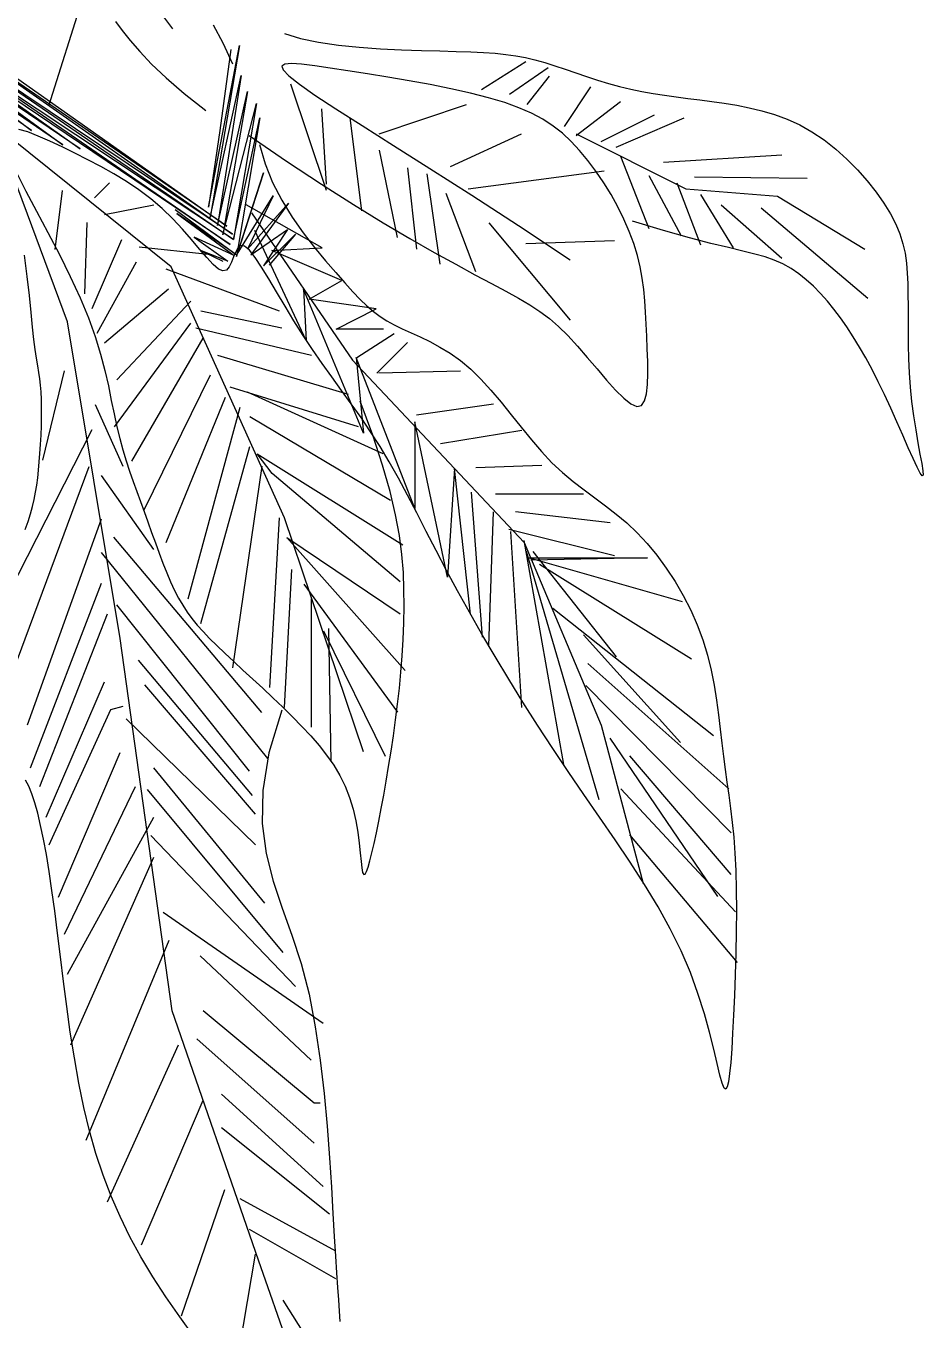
# Model space of a CAD drawing. Header units: millimetres. Extents: x 284148 to 331264, y 78716 to 101523.
# Drawn here: x 328313 to 329066, y 97485 to 98571 of the extents above; entities that cross this region are included whole.
import ezdxf

# ---------------------------------------------------------------- set-up
doc = ezdxf.new("R2010")
doc.units = ezdxf.units.MM

# ---------------------------------------------------------------- blocks, each defined once
blk = doc.blocks.new('A$C3C1D6319')
for p, q in [((1066.5, 1307.9), (1034.4, 1205.7)), ((1128.5, 1284.2), (1138.5, 1270.7)), ((1184.1, 1105), (940.5, 1272.2)), ((940.5, 1272.2), (1188.8, 1098.3)), ((1090.7, 1276.9), (1096.3, 1269.4)), ((1172.5, 1274.1), (1180.8, 1258.8)), ((1061, 1169.9), (926.5, 1260.8)), ((926.5, 1260.8), (1046.3, 1173.2)), ((1189.5, 1093.7), (937.2, 1261.5)), ((937.2, 1261.5), (1186.8, 1089.6)), ((1188.8, 1098.3), (940.5, 1264.8)), ((940.5, 1264.8), (1189.5, 1093.7)), ((952.6, 1268.1), (1184.1, 1105)), ((1096.3, 1269.4), (1102.9, 1261)), ((1102.9, 1261), (1111, 1251.5)), ((1232.5, 1266.8), (1245.8, 1262.6)), ((1245.8, 1262.6), (1261, 1259.4)), ((1186.8, 1089.6), (933.9, 1260.1)), ((933.9, 1260.1), (1061, 1169.9)), ((1111, 1251.5), (1120.9, 1241)), ((1168.7, 1121.1), (1194.8, 1256.8)), ((1194.8, 1256.8), (1170.1, 1112.4)), ((1187.5, 1253.4), (1178.1, 1185.2)), ((1180.8, 1258.8), (1188.8, 1241.2)), ((1261, 1259.4), (1277.7, 1256.9)), ((1277.7, 1256.9), (1295.2, 1255.2)), ((1295.2, 1255.2), (1313, 1253.9)), ((1313, 1253.9), (1330.6, 1253.1)), ((1330.6, 1253.1), (1347.4, 1252.5)), ((1347.4, 1252.5), (1362.8, 1252.1)), ((1362.8, 1252.1), (1376.6, 1251.7)), ((1376.6, 1251.7), (1388.7, 1251.3)), ((1388.7, 1251.3), (1399.5, 1250.7)), ((1399.5, 1250.7), (1409.2, 1250.1)), ((1409.2, 1250.1), (1418.1, 1249.2)), ((1020.2, 1185.2), (931.2, 1248.1)), ((1046.3, 1173.2), (937.2, 1248.1)), ((937.2, 1248.1), (1020.2, 1185.2)), ((1120.9, 1241), (1133.2, 1229.4)), ((1232.8, 1241.1), (1230.3, 1239.4)), ((1230.3, 1239.4), (1231.3, 1236.2)), ((1238.4, 1241.5), (1232.8, 1241.1)), ((1246.8, 1240.9), (1238.4, 1241.5)), ((1257.8, 1239.5), (1246.8, 1240.9)), ((1270.8, 1237.6), (1257.8, 1239.5)), ((1397.7, 1219.6), (1435, 1243.2)), ((1418.1, 1249.2), (1426.5, 1248)), ((1426.5, 1248), (1434.6, 1246.5)), ((1434.6, 1246.5), (1442.6, 1244.6)), ((1442.6, 1244.6), (1450.9, 1242.3)), ((1450.9, 1242.3), (1459.4, 1239.7)), ((1459.4, 1239.7), (1468.1, 1236.8)), ((1133.2, 1229.4), (1148.1, 1216.5)), ((1170.1, 1112.4), (1196.2, 1231.4)), ((1196.2, 1231.4), (1176.1, 1105.7)), ((1231.3, 1236.2), (1236, 1231.2)), ((1236, 1231.2), (1244.9, 1224.3)), ((1285.7, 1235.4), (1270.8, 1237.6)), ((1302, 1232.9), (1285.7, 1235.4)), ((1319.2, 1230.1), (1302, 1232.9)), ((1337, 1227.1), (1319.2, 1230.1)), ((1421.3, 1215.9), (1453.6, 1238.2)), ((1436.2, 1207.2), (1454.9, 1230.8)), ((1468.1, 1236.8), (1477, 1233.8)), ((1477, 1233.8), (1486, 1230.7)), ((1486, 1230.7), (1495.1, 1227.7)), ((1495.1, 1227.7), (1504.4, 1224.9)), ((1176.1, 1105.7), (1201.5, 1218)), ((1201.5, 1218), (1180.8, 1097.7)), ((1237.5, 1224.6), (1267.3, 1135.2)), ((1244.9, 1224.3), (1258, 1215.1)), ((1354.7, 1223.8), (1337, 1227.1)), ((1372.1, 1220.3), (1354.7, 1223.8)), ((1388.6, 1216.7), (1372.1, 1220.3)), ((1467.3, 1188.6), (1489.6, 1222.1)), ((1504.4, 1224.9), (1513.6, 1222.3)), ((1513.6, 1222.3), (1523, 1220.1)), ((1523, 1220.1), (1532.4, 1218.1)), ((1532.4, 1218.1), (1541.9, 1216.5)), ((1148.1, 1216.5), (1166.3, 1202.2)), ((1180.8, 1097.7), (1208.9, 1208)), ((1208.9, 1208), (1189.5, 1093.7)), ((1258, 1215.1), (1275.6, 1203.6)), ((1312, 1182.4), (1385.3, 1207.2)), ((1403.7, 1212.8), (1388.6, 1216.7)), ((1417.2, 1208.7), (1403.7, 1212.8)), ((1429.2, 1204.4), (1417.2, 1208.7)), ((1477.2, 1181.1), (1514.5, 1209.7)), ((1541.9, 1216.5), (1551.4, 1215)), ((1551.4, 1215), (1561.1, 1213.6)), ((1561.1, 1213.6), (1570.9, 1212.3)), ((1570.9, 1212.3), (1580.9, 1211)), ((1580.9, 1211), (1591.1, 1209.7)), ((1591.1, 1209.7), (1601.4, 1208.2)), ((1601.4, 1208.2), (1611.9, 1206.5)), ((1611.9, 1206.5), (1622.5, 1204.4)), ((1189.5, 1093.7), (1211.6, 1195.9)), ((1211.6, 1195.9), (1192.2, 1079.6)), ((1263.6, 1203.5), (1267.3, 1140.2)), ((1275.6, 1203.6), (1297.6, 1189.5)), ((1287.2, 1196), (1297.1, 1117.9)), ((1439.8, 1199.8), (1429.2, 1204.4)), ((1449.3, 1194.7), (1439.8, 1199.8)), ((1498.3, 1176.2), (1543, 1198.5)), ((1510.7, 1171.2), (1567.9, 1196)), ((1622.5, 1204.4), (1633.1, 1201.9)), ((1633.1, 1201.9), (1643.7, 1198.7)), ((1643.7, 1198.7), (1654.3, 1194.8)), ((1017, 1184.1), (1009.5, 1186.1)), ((1178.1, 1185.2), (1168.7, 1121.1)), ((1297.6, 1189.5), (1323.9, 1172.8)), ((1457.9, 1189.1), (1449.3, 1194.7)), ((1465.7, 1183), (1457.9, 1189.1)), ((1654.3, 1194.8), (1664.8, 1190)), ((1664.8, 1190), (1675.1, 1184.3)), ((1675.1, 1184.3), (1685.2, 1177.4)), ((1137.3, 1071), (1000.7, 1180.5)), ((1025.8, 1180.7), (1017, 1184.1)), ((1035.5, 1176.4), (1025.8, 1180.7)), ((1045.9, 1171.5), (1035.5, 1176.4)), ((1202.7, 1181.1), (1234.2, 1159.5)), ((1211.5, 1173.5), (1216.1, 1157.4)), ((1371.6, 1155.1), (1431.3, 1182.4)), ((1473, 1176.1), (1465.7, 1183)), ((1480.1, 1168.5), (1473, 1176.1)), ((1477.2, 1182.4), (1569.1, 1136.5)), ((1685.2, 1177.4), (1695.1, 1169.7)), ((1056.6, 1166.3), (1045.9, 1171.5)), ((1067.4, 1160.8), (1056.6, 1166.3)), ((1312, 1168.7), (1326.9, 1095.5)), ((1323.9, 1172.8), (1354.5, 1153.3)), ((1487, 1160.2), (1480.1, 1168.5)), ((1514.5, 1163.8), (1538.1, 1103)), ((1550.5, 1158.8), (1649.9, 1165)), ((1695.1, 1169.7), (1704.4, 1161.3)), ((1050.4, 1024.8), (1001.3, 1156.6)), ((1078.3, 1155.1), (1067.4, 1160.8)), ((1089.2, 1149), (1078.3, 1155.1)), ((1216.1, 1157.4), (1222.4, 1141.8)), ((1234.2, 1159.5), (1263.4, 1140.2)), ((1335.6, 1153.9), (1343.1, 1085.6)), ((1354.5, 1153.3), (1389.5, 1131)), ((1493.8, 1151.1), (1487, 1160.2)), ((1704.4, 1161.3), (1713.3, 1152.4)), ((1713.3, 1152.4), (1721.5, 1143.1)), ((1007.8, 1149.6), (1015.4, 1134.4)), ((1085.5, 1141.3), (1073.1, 1128.9)), ((1099.9, 1142.5), (1089.2, 1149)), ((1110.3, 1135.5), (1099.9, 1142.5)), ((1192.2, 1079.6), (1214.9, 1149.8)), ((1214.9, 1149.8), (1192.8, 1081.6)), ((1222.4, 1141.8), (1230.2, 1126.8)), ((1351.8, 1148.9), (1362.9, 1073.2)), ((1386.5, 1136.5), (1500.8, 1151.4)), ((1500.3, 1141.5), (1493.8, 1151.1)), ((1506.5, 1131.5), (1500.3, 1141.5)), ((1538.1, 1147.6), (1565.4, 1096.8)), ((1561.7, 1141.4), (1581.5, 1089.3)), ((1576.6, 1146.4), (1671, 1145.2)), ((1721.5, 1143.1), (1728.9, 1133.7)), ((1015.4, 1134.4), (1024.3, 1117.6)), ((1040, 1085.5), (1046.2, 1135.1)), ((1120.3, 1128), (1110.3, 1135.5)), ((1192.8, 1081.6), (1223, 1130.4)), ((1223, 1130.4), (1201.5, 1085.6)), ((1263.4, 1140.2), (1290.4, 1123.1)), ((1367.9, 1132.8), (1392.8, 1067)), ((1389.5, 1131), (1428.7, 1105.5)), ((1512.2, 1121.2), (1506.5, 1131.5)), ((1569.1, 1136.5), (1646.1, 1130.3)), ((1581.5, 1131.5), (1608.9, 1086.8)), ((1646.1, 1130.3), (1719.4, 1085.6)), ((1728.9, 1133.7), (1735.4, 1124.4)), ((1122.8, 1122.7), (1081.4, 1114.4)), ((1129.8, 1119.9), (1120.3, 1128)), ((1138.6, 1111.3), (1129.8, 1119.9)), ((1140.6, 1119.1), (1192.2, 1081)), ((1263.9, 1086.9), (1200.4, 1122.8)), ((1201.5, 1085.6), (1235.7, 1124.4)), ((1235.7, 1124.4), (1204.2, 1081)), ((1230.2, 1126.8), (1238.9, 1112.7)), ((1290.4, 1123.1), (1315.1, 1107.9)), ((1517.3, 1110.8), (1512.2, 1121.2)), ((1598.9, 1122.8), (1649.9, 1078.2)), ((1632.5, 1120.4), (1721.9, 1044.7)), ((1735.4, 1124.4), (1740.9, 1115.4)), ((1024.3, 1117.6), (1033.8, 1099.7)), ((1064.9, 1048.3), (1066.9, 1108.2)), ((1146.8, 1102.4), (1138.6, 1111.3)), ((1192.2, 1081), (1142, 1115.7)), ((1142, 1115.7), (1190.2, 1080.3)), ((1204.6, 1116.1), (1289.5, 992.5)), ((1238.9, 1112.7), (1248.1, 1099.4)), ((1521.8, 1100.5), (1517.3, 1110.8)), ((1550.5, 1101.3), (1524.4, 1109.2)), ((1740.9, 1115.4), (1745.4, 1106.8)), ((1033.8, 1099.7), (1043.5, 1081.2)), ((1154.3, 1093.7), (1146.8, 1102.4)), ((1204.2, 1081), (1235, 1102.3)), ((1250.7, 1009.1), (1207.6, 1101.3)), ((1235, 1102.3), (1214.9, 1071.6)), ((1214.9, 1071.6), (1241.7, 1098.3)), ((1241.7, 1098.3), (1219.6, 1072.3)), ((1248.1, 1099.4), (1257.6, 1087.1)), ((1315.1, 1107.9), (1337.7, 1094.6)), ((1403.9, 1107.9), (1472.2, 1026.1)), ((1428.7, 1105.5), (1472.2, 1076.9)), ((1525.7, 1090.4), (1521.8, 1100.5)), ((1572.2, 1095.2), (1550.5, 1101.3)), ((1745.4, 1106.8), (1748.8, 1098.5)), ((1748.8, 1098.5), (1751.3, 1090.3)), ((1071.1, 1035.9), (1095.9, 1093.7)), ((1168.3, 1081.3), (1110.4, 1087.5)), ((1161.1, 1085.6), (1154.3, 1093.7)), ((1190.2, 1080.3), (1156.7, 1095.7)), ((1156.7, 1095.7), (1184.8, 1075.6)), ((1193.5, 1087), (1191.5, 1083.6)), ((1195.9, 1088.7), (1193.5, 1087)), ((1199, 1088.2), (1195.9, 1088.7)), ((1203, 1084.8), (1199, 1088.2)), ((1221.9, 1084.5), (1263.9, 1086.9)), ((1257.6, 1087.1), (1266.8, 1076)), ((1337.7, 1094.6), (1358, 1083)), ((1435, 1090.6), (1509.5, 1093.1)), ((1528.7, 1080.5), (1525.7, 1090.4)), ((1590.2, 1090.6), (1572.2, 1095.2)), ((1605, 1087), (1590.2, 1090.6)), ((1617.1, 1084.1), (1605, 1087)), ((1751.3, 1090.3), (1753.2, 1082.3)), ((1016.5, 1062.8), (1014.2, 1080.8)), ((1043.5, 1081.2), (1052.7, 1062.8)), ((1167.2, 1078.6), (1161.1, 1085.6)), ((1184.8, 1075.6), (1162.7, 1084.3)), ((1162.7, 1084.3), (1180.8, 1075.6)), ((1172.5, 1072.9), (1167.2, 1078.6)), ((1189.7, 1079.3), (1188, 1074.9)), ((1191.5, 1083.6), (1189.7, 1079.3)), ((1207.7, 1078.8), (1203, 1084.8)), ((1213.2, 1070.7), (1207.7, 1078.8)), ((1280.6, 1059.4), (1221.9, 1084.5)), ((1266.8, 1076), (1275.4, 1066.1)), ((1358, 1083), (1376.2, 1073)), ((1531, 1070.9), (1528.7, 1080.5)), ((1627.2, 1081.6), (1617.1, 1084.1)), ((1635.8, 1079.2), (1627.2, 1081.6)), ((1643.4, 1076.5), (1635.8, 1079.2)), ((1650.6, 1073.3), (1643.4, 1076.5)), ((1753.2, 1082.3), (1754.4, 1074.1)), ((1075.2, 1015.2), (1108.3, 1075.1)), ((1228.3, 1033.8), (1133.1, 1068.9)), ((1232.4, 860.2), (1137.3, 1071)), ((1177.1, 1069), (1172.5, 1072.9)), ((1180.8, 1067.4), (1177.1, 1069)), ((1183.8, 1068.2), (1180.8, 1067.4)), ((1186.1, 1070.9), (1183.8, 1068.2)), ((1188, 1074.9), (1186.1, 1070.9)), ((1219.2, 1060.9), (1213.2, 1070.7)), ((1275.4, 1066.1), (1283, 1057.4)), ((1376.2, 1073), (1392.2, 1064.3)), ((1532.7, 1061.4), (1531, 1070.9)), ((1657.5, 1069.4), (1650.6, 1073.3)), ((1664.1, 1065), (1657.5, 1069.4)), ((1670.3, 1060), (1664.1, 1065)), ((1754.4, 1074.1), (1755.1, 1065.7)), ((1755.1, 1065.7), (1755.5, 1057)), ((1018.3, 1046.7), (1016.5, 1062.8)), ((1052.7, 1062.8), (1061, 1045)), ((1225.8, 1049.8), (1219.2, 1060.9)), ((1253.1, 1043.8), (1280.6, 1059.4)), ((1283, 1057.4), (1289.8, 1050)), ((1392.2, 1064.3), (1406.2, 1056.9)), ((1406.2, 1056.9), (1418.3, 1050.4)), ((1534, 1052), (1532.7, 1061.4)), ((1676.4, 1054.6), (1670.3, 1060)), ((1682.3, 1048.6), (1676.4, 1054.6)), ((1755.5, 1057), (1755.6, 1047.8)), ((1019.7, 1032.5), (1018.3, 1046.7)), ((1061, 1045), (1067.9, 1028.2)), ((1081.4, 1007), (1135.2, 1052.4)), ((1232.9, 1037.8), (1225.8, 1049.8)), ((1298.6, 931.4), (1248.3, 1052.2)), ((1248.3, 1052.2), (1250.7, 1009.1)), ((1309.4, 1035.5), (1253.1, 1043.8)), ((1289.8, 1050), (1295.9, 1043.6)), ((1295.9, 1043.6), (1301.6, 1038.1)), ((1418.3, 1050.4), (1428.8, 1044.6)), ((1428.8, 1044.6), (1438.2, 1039)), ((1534.9, 1042.4), (1534, 1052)), ((1688, 1042.2), (1682.3, 1048.6)), ((1755.6, 1047.8), (1755.7, 1037.9)), ((1020.9, 1020.3), (1019.7, 1032.5)), ((1091.7, 976), (1153.8, 1042.1)), ((1230.3, 1019.4), (1162.1, 1033.8)), ((1240.3, 1025.5), (1232.9, 1037.8)), ((1275.8, 1018.7), (1309.4, 1035.5)), ((1301.6, 1038.1), (1307.2, 1033.4)), ((1307.2, 1033.4), (1312.7, 1029.2)), ((1438.2, 1039), (1446.7, 1033.4)), ((1446.7, 1033.4), (1454.7, 1027.5)), ((1535.5, 1032.8), (1534.9, 1042.4)), ((1536, 1022.9), (1535.5, 1032.8)), ((1693.5, 1035.4), (1688, 1042.2)), ((1699, 1028.1), (1693.5, 1035.4)), ((1755.7, 1037.9), (1755.7, 1027.5)), ((1094.4, 758.8), (1050.4, 1024.8)), ((1067.9, 1028.2), (1073.5, 1012.4)), ((1089.7, 936.7), (1153.8, 1023.5)), ((1248, 1013.2), (1240.3, 1025.5)), ((1312.7, 1029.2), (1318.4, 1025.5)), ((1318.4, 1025.5), (1324.6, 1022.1)), ((1324.6, 1022.1), (1331.3, 1018.8)), ((1454.7, 1027.5), (1462.4, 1020.8)), ((1536.4, 1012.6), (1536, 1022.9)), ((1704.4, 1020.4), (1699, 1028.1)), ((1755.7, 1027.5), (1755.7, 1016.6)), ((1022, 1010), (1020.9, 1020.3)), ((1073.5, 1012.4), (1078, 997.7)), ((1104.2, 907.8), (1164.1, 1011.1)), ((1255.2, 996.6), (1157.9, 1019.4)), ((1255.9, 1001.4), (1248, 1013.2)), ((1315.4, 1018.7), (1275.8, 1018.7)), ((1324.6, 1014.7), (1293.2, 994.4)), ((1331.3, 1018.8), (1338.6, 1015.5)), ((1338.6, 1015.5), (1346.4, 1012)), ((1346.4, 1012), (1354.5, 1008.1)), ((1462.4, 1020.8), (1470.2, 1013.2)), ((1470.2, 1013.2), (1478.3, 1004.4)), ((1536.9, 1002), (1536.4, 1012.6)), ((1709.7, 1012.2), (1704.4, 1020.4)), ((1715, 1003.6), (1709.7, 1012.2)), ((1755.7, 1016.6), (1755.9, 1005.3)), ((1023.2, 1001.4), (1022, 1010)), ((1024.3, 994.2), (1023.2, 1001.4)), ((1264, 989.8), (1255.9, 1001.4)), ((1335.7, 1007.3), (1309.8, 981.5)), ((1354.5, 1008.1), (1362.9, 1003.6)), ((1362.9, 1003.6), (1371.4, 998.4)), ((1478.3, 1004.4), (1486.5, 994.9)), ((1537.3, 991.4), (1536.9, 1002)), ((1720.2, 994.4), (1715, 1003.6)), ((1755.9, 1005.3), (1756.2, 993.7)), ((1025.3, 987.9), (1024.3, 994.2)), ((1078, 997.7), (1081.6, 983.8)), ((1286.2, 963.6), (1176.6, 996.6)), ((1272.1, 978.5), (1264, 989.8)), ((1289.5, 992.5), (1433.6, 839.4)), ((1341.7, 868), (1292.6, 994.8)), ((1292.6, 994.8), (1298.6, 931.4)), ((1371.4, 998.4), (1380, 992.3)), ((1380, 992.3), (1388.7, 985.1)), ((1486.5, 994.9), (1494.7, 985.2)), ((1537.4, 981.3), (1537.3, 991.4)), ((1725.5, 984.7), (1720.2, 994.4)), ((1756.2, 993.7), (1756.7, 981.9)), ((1026.2, 982.3), (1025.3, 987.9)), ((1027, 977), (1026.2, 982.3)), ((1029.7, 908.6), (1047.8, 983.5)), ((1081.6, 983.8), (1084.6, 970.9)), ((1114.5, 866.4), (1170.3, 980.1)), ((1280.3, 967.2), (1272.1, 978.5)), ((1380, 983.3), (1311.7, 981.5)), ((1388.7, 985.1), (1397.2, 976.7)), ((1494.7, 985.2), (1502.7, 975.9)), ((1537.1, 972.1), (1537.4, 981.3)), ((1730.7, 974.5), (1725.5, 984.7)), ((1756.7, 981.9), (1757.5, 969.9)), ((1027.7, 971.6), (1027, 977)), ((1028.2, 965.9), (1027.7, 971.6)), ((1084.6, 970.9), (1087.1, 958.8)), ((1294.5, 936.7), (1186.9, 969.8)), ((1288.5, 955.9), (1280.3, 967.2)), ((1397.2, 976.7), (1405.7, 967.4)), ((1405.7, 967.4), (1414.2, 957.3)), ((1502.7, 975.9), (1510.3, 967.5)), ((1510.3, 967.5), (1517.2, 960.6)), ((1536.2, 964.2), (1537.1, 972.1)), ((1736, 963.6), (1730.7, 974.5)), ((1757.5, 969.9), (1758.7, 957.8)), ((1028.5, 959.5), (1028.2, 965.9)), ((1028.6, 952.5), (1028.5, 959.5)), ((1087.1, 958.8), (1089.4, 947.4)), ((1133.1, 839.6), (1182.8, 961.5)), ((1315.1, 914), (1201.4, 965.6)), ((1306.5, 929.5), (1295.9, 958.1)), ((1414.2, 957.3), (1422.6, 946.8)), ((1517.2, 960.6), (1523.2, 955.8)), ((1531.9, 954.6), (1534.5, 958.3)), ((1534.5, 958.3), (1536.2, 964.2)), ((1741.2, 952.2), (1736, 963.6)), ((1758.7, 957.8), (1760.3, 945.8)), ((1028.4, 937.4), (1028.5, 945.1)), ((1028.5, 945.1), (1028.6, 952.5)), ((1097, 903.4), (1073.7, 955.1)), ((1089.4, 947.4), (1091.7, 936.7)), ((1151.7, 792.1), (1195.2, 953.2)), ((1296.7, 944.4), (1288.5, 955.9)), ((1407.7, 955.6), (1343.1, 946.4)), ((1422.6, 946.8), (1431.1, 936.2)), ((1523.2, 955.8), (1528.1, 953.7)), ((1528.1, 953.7), (1531.9, 954.6)), ((1746.4, 940.7), (1741.2, 952.2)), ((1760.3, 945.8), (1762.1, 934.1)), ((1001.3, 797.5), (1071.1, 934.4)), ((1028.1, 929.7), (1028.4, 937.4)), ((1091.7, 936.7), (1094.2, 926.7)), ((1321.3, 874.7), (1203.4, 945)), ((1304.7, 932.5), (1296.7, 944.4)), ((1369.3, 810.5), (1341.7, 940.9)), ((1341.7, 940.9), (1341.7, 868)), ((1431.1, 936.2), (1439.6, 925.8)), ((1751.4, 929.5), (1746.4, 940.7)), ((1027.7, 921.9), (1028.1, 929.7)), ((1094.2, 926.7), (1096.8, 917.2)), ((1312.6, 920.1), (1304.7, 932.5)), ((1314.8, 904.4), (1306.5, 929.5)), ((1431.7, 933.5), (1363.4, 922.4)), ((1439.6, 925.8), (1448.2, 915.8)), ((1755.9, 919.1), (1751.4, 929.5)), ((1762.1, 934.1), (1764, 923.3)), ((1026.6, 907.1), (1027.2, 914.3)), ((1027.2, 914.3), (1027.7, 921.9)), ((1096.8, 917.2), (1099.5, 908.1)), ((1162.1, 771.4), (1203.4, 920.2)), ((1222.1, 897.4), (1209.6, 914)), ((1209.6, 914), (1331.7, 837.5)), ((1320.3, 907.1), (1312.6, 920.1)), ((1448.2, 915.8), (1456.9, 906.5)), ((1760, 910), (1755.9, 919.1)), ((1764, 923.3), (1765.7, 913.7)), ((1765.7, 913.7), (1767.2, 905.7)), ((993.5, 702), (1068.5, 903.4)), ((1026, 900.3), (1026.6, 907.1)), ((1099.5, 908.1), (1102.4, 899.3)), ((1189, 734.2), (1213.8, 903.6)), ((1321.1, 882.4), (1314.8, 904.4)), ((1328, 893.4), (1320.3, 907.1)), ((1448.3, 904), (1392.9, 902.1)), ((1456.9, 906.5), (1465.8, 898.2)), ((1763.4, 902.7), (1760, 910)), ((1766, 897.7), (1763.4, 902.7)), ((1767.2, 905.7), (1768.1, 899.7)), ((1024.5, 887.7), (1025.3, 893.8)), ((1025.3, 893.8), (1026, 900.3)), ((1122.8, 833.7), (1078.9, 895.7)), ((1102.4, 899.3), (1105.4, 890.8)), ((1329.6, 806.5), (1222.1, 897.4)), ((1335.6, 879.2), (1328, 893.4)), ((1375.2, 901.5), (1369.3, 810.5)), ((1388.4, 779.4), (1375.2, 901.5)), ((1465.8, 898.2), (1474.7, 890.7)), ((1767.6, 895.4), (1766, 897.7)), ((1768.3, 896.1), (1767.6, 895.4)), ((1768.1, 899.7), (1768.3, 896.1)), ((1022.3, 875.7), (1023.5, 881.7)), ((1023.5, 881.7), (1024.5, 887.7)), ((1105.4, 890.8), (1108.4, 882.4)), ((1108.4, 882.4), (1111.5, 873.9)), ((1325.7, 862.8), (1321.1, 882.4)), ((1398.5, 760.1), (1389.3, 881.8)), ((1483.4, 880), (1409.6, 880)), ((1474.7, 890.7), (1483.8, 883.7)), ((1483.8, 883.7), (1492.8, 876.9)), ((1019.2, 863.6), (1020.9, 869.7)), ((1020.9, 869.7), (1022.3, 875.7)), ((1111.5, 873.9), (1114.6, 865.4)), ((1343.4, 864.3), (1335.6, 879.2)), ((1492.8, 876.9), (1501.8, 870.2)), ((1501.8, 870.2), (1510.8, 863.3)), ((1016.8, 686.5), (1078.9, 859.5)), ((1017.2, 857.1), (1019.2, 863.6)), ((1114.6, 865.4), (1117.8, 856.8)), ((1220, 717.7), (1228.3, 860.2)), ((1298.6, 663.9), (1232.4, 860.2)), ((1328.9, 845.3), (1325.7, 862.8)), ((1351.4, 848.8), (1343.4, 864.3)), ((1404, 752.7), (1407.7, 865.2)), ((1505.6, 856), (1426.2, 865.2)), ((1510.8, 863.3), (1519.6, 855.9)), ((1014.9, 850.3), (1017.2, 857.1)), ((1117.8, 856.8), (1120.9, 848)), ((1120.9, 848), (1124.1, 839.3)), ((1359.7, 832.8), (1351.4, 848.8)), ((1509.3, 828.3), (1420.6, 850.5)), ((1431.7, 701), (1422.5, 848.6)), ((1519.6, 855.9), (1528.3, 847.7)), ((1528.3, 847.7), (1536.8, 838.7)), ((1213.3, 696.8), (1089.2, 844)), ((1124.1, 839.3), (1127.2, 830.6)), ((1333.8, 732.1), (1234.5, 843.7)), ((1234.5, 843.7), (1329.6, 779.7)), ((1331, 829.3), (1328.9, 845.3)), ((1466.8, 653.1), (1433.6, 841.2)), ((1433.6, 839.4), (1498.2, 686.3)), ((1536.8, 838.7), (1545, 828.8)), ((1218.5, 658.1), (1078.9, 831.1)), ((1127.2, 830.6), (1130.4, 822.2)), ((1332.2, 814.4), (1331, 829.3)), ((1368.5, 816.1), (1359.7, 832.8)), ((1496.4, 623.5), (1435.4, 832)), ((1566.5, 789.6), (1437.3, 826.5)), ((1437.3, 826.5), (1537, 826.5)), ((1537, 826.5), (1439.1, 824.6)), ((1511.1, 743.5), (1441, 832)), ((1545, 828.8), (1552.8, 818.1)), ((1130.4, 822.2), (1133.6, 814.1)), ((1232.4, 701.1), (1238.6, 816.8)), ((1377.7, 798.8), (1368.5, 816.1)), ((1573.9, 741.6), (1446.5, 821)), ((1552.8, 818.1), (1560.2, 806.8)), ((1019.4, 650.3), (1078.9, 805.3)), ((1133.6, 814.1), (1136.9, 806.5)), ((1136.9, 806.5), (1140.2, 799.3)), ((1327.6, 697), (1248.9, 804.4)), ((1332.7, 800.1), (1332.2, 814.4)), ((1560.2, 806.8), (1567.1, 795)), ((1140.2, 799.3), (1143.5, 792.8)), ((1332.8, 786), (1332.7, 800.1)), ((1387.6, 781), (1377.7, 798.8)), ((1567.1, 795), (1573.3, 782.8)), ((1203, 647.7), (1091.8, 787.2)), ((1143.5, 792.8), (1147, 786.8)), ((1147, 786.8), (1150.7, 781.1)), ((1255.2, 684.6), (1255.2, 792.1)), ((1332.6, 772.1), (1332.8, 786)), ((1592.4, 677.1), (1457.6, 784.1)), ((1573.3, 782.8), (1578.8, 770.3)), ((1027.1, 634.8), (1084, 779.5)), ((1150.7, 781.1), (1154.8, 775.6)), ((1154.8, 775.6), (1159.2, 770.2)), ((1332, 758.2), (1332.6, 772.1)), ((1398.1, 762.6), (1387.6, 781)), ((1159.2, 770.2), (1164.1, 764.7)), ((1164.1, 764.7), (1169.5, 759)), ((1317.2, 659.8), (1265.5, 765.2)), ((1271.7, 655.7), (1269.6, 767.3)), ((1409.1, 743.9), (1398.1, 762.6)), ((1564.7, 671.5), (1483.4, 761.9)), ((1578.8, 770.3), (1583.5, 757.7)), ((1138.3, 446.3), (1094.4, 758.8)), ((1169.5, 759), (1175.6, 753)), ((1175.6, 753), (1182.4, 746.5)), ((1331.2, 744.5), (1332, 758.2)), ((1583.5, 757.7), (1587.4, 745)), ((1205.5, 627.1), (1109.9, 740.7)), ((1182.4, 746.5), (1189.8, 739.6)), ((1189.8, 739.6), (1197.6, 732.4)), ((1330.1, 730.8), (1331.2, 744.5)), ((1420.6, 724.8), (1409.1, 743.9)), ((1587.4, 745), (1590.5, 732.3)), ((1197.6, 732.4), (1205.8, 724.8)), ((1328.8, 717.3), (1330.1, 730.8)), ((1605.3, 632.8), (1487.1, 737.9)), ((1590.5, 732.3), (1593, 719.7)), ((1032.3, 609), (1081.4, 722.6)), ((1208.1, 611.6), (1115.1, 720.1)), ((1205.8, 724.8), (1214.2, 717.1)), ((1214.2, 717.1), (1222.6, 709.2)), ((1327.3, 703.9), (1328.8, 717.3)), ((1432.5, 705.6), (1420.6, 724.8)), ((1607.2, 595.9), (1485.3, 719.5)), ((1593, 719.7), (1595, 707.2)), ((1222.6, 709.2), (1231, 701.2)), ((1595, 707.2), (1596.7, 694.9)), ((1034.9, 585.7), (1086.6, 699.4)), ((1086.6, 699.4), (1097, 702)), ((1230.3, 698.9), (1219.4, 662.9)), ((1231, 701.2), (1239.2, 693.2)), ((1325.6, 690.6), (1327.3, 703.9)), ((1444.8, 686.2), (1432.5, 705.6)), ((1208.1, 585.7), (1099.5, 691.6)), ((1239.2, 693.2), (1247, 685.2)), ((1247, 685.2), (1254.4, 677.2)), ((1323.8, 677.3), (1325.6, 690.6)), ((1457.5, 666.7), (1444.8, 686.2)), ((1498.2, 686.3), (1533.3, 553.4)), ((1596.7, 694.9), (1598.1, 682.9)), ((1254.4, 677.2), (1261.4, 669.1)), ((1321.9, 664.3), (1323.8, 677.3)), ((1596.1, 542.4), (1505.6, 675.2)), ((1598.1, 682.9), (1599.4, 671.2)), ((1042.7, 541.8), (1094.4, 663.2)), ((1219.4, 662.9), (1214.3, 631.4)), ((1261.4, 669.1), (1267.8, 660.9)), ((1319.8, 651.6), (1321.9, 664.3)), ((1470.5, 647.4), (1457.5, 666.7)), ((1599.4, 671.2), (1600.7, 659.8)), ((1267.8, 660.9), (1273.7, 652.5)), ((1273.7, 652.5), (1278.9, 643.8)), ((1607.2, 560.8), (1522.2, 660.4)), ((1600.7, 659.8), (1602.1, 648.9)), ((1215.9, 536.7), (1122.8, 650.3)), ((1278.9, 643.8), (1283.4, 634.9)), ((1317.8, 639.3), (1319.8, 651.6)), ((1483.6, 628.1), (1470.5, 647.4)), ((1602.1, 648.9), (1603.7, 638.2)), ((1017.8, 634.9), (1015.1, 640.1)), ((1020.4, 628.6), (1017.8, 634.9)), ((1047.8, 510.8), (1107.3, 634.8)), ((1231.4, 495.3), (1117.6, 632.2)), ((1214.3, 631.4), (1213.8, 603.7)), ((1283.4, 634.9), (1287.1, 625.5)), ((1315.7, 627.4), (1317.8, 639.3)), ((1610.9, 529.5), (1514.8, 632.8)), ((1603.7, 638.2), (1605.2, 627.4)), ((1022.9, 621.1), (1020.4, 628.6)), ((1025.3, 612.3), (1022.9, 621.1)), ((1287.1, 625.5), (1290, 615.8)), ((1313.6, 616.2), (1315.7, 627.4)), ((1496.9, 609), (1483.6, 628.1)), ((1605.2, 627.4), (1606.7, 616.3)), ((1027.8, 602.1), (1025.3, 612.3)), ((1050.4, 477.2), (1122.8, 609)), ((1290, 615.8), (1292.2, 605.9)), ((1311.5, 605.6), (1313.6, 616.2)), ((1509.9, 590), (1496.9, 609)), ((1606.7, 616.3), (1608.1, 604.6)), ((1030.2, 590.6), (1027.8, 602.1)), ((1213.8, 603.7), (1217.1, 578.6)), ((1292.2, 605.9), (1293.9, 596.3)), ((1309.5, 595.8), (1311.5, 605.6)), ((1608.1, 604.6), (1609.4, 592.2)), ((1032.6, 577.6), (1030.2, 590.6)), ((1241.7, 466.9), (1120.2, 593.5)), ((1293.9, 596.3), (1295.1, 587.2)), ((1295.1, 587.2), (1296, 578.9)), ((1305.8, 579.1), (1307.6, 586.9)), ((1307.6, 586.9), (1309.5, 595.8)), ((1522.6, 571.2), (1509.9, 590)), ((1612.7, 487), (1522.2, 594)), ((1609.4, 592.2), (1610.4, 578.8)), ((1034.9, 563.3), (1032.6, 577.6)), ((1217.1, 578.6), (1223, 555.2)), ((1296, 578.9), (1296.7, 571.8)), ((1304.1, 572.4), (1305.8, 579.1)), ((1610.4, 578.8), (1611.1, 564.1)), ((1053, 417.8), (1122.8, 575.4)), ((1296.7, 571.8), (1297.3, 566.3)), ((1297.3, 566.3), (1298, 562.5)), ((1301.2, 563.3), (1302.6, 567.1)), ((1302.6, 567.1), (1304.1, 572.4)), ((1534.6, 552.4), (1522.6, 571.2)), ((1037.3, 547.5), (1034.9, 563.3)), ((1223, 555.2), (1230.5, 532.7)), ((1298, 562.5), (1298.9, 560.8)), ((1298.9, 560.8), (1300, 561.1)), ((1300, 561.1), (1301.2, 563.3)), ((1611.1, 564.1), (1611.6, 548)), ((1039.6, 530.3), (1037.3, 547.5)), ((1545.9, 533.8), (1534.6, 552.4)), ((1611.6, 548), (1611.7, 530.8)), ((1230.5, 532.7), (1238.7, 509.9)), ((1556.2, 515.3), (1545.9, 533.8)), ((1042, 511.6), (1039.6, 530.3)), ((1265, 435.9), (1130.6, 528.9)), ((1611.7, 530.8), (1611.5, 512.9)), ((1044.4, 491.8), (1042, 511.6)), ((1565.3, 496.9), (1556.2, 515.3)), ((1611.5, 512.9), (1611.2, 494.7)), ((1065.9, 337.8), (1135.7, 505.7)), ((1238.7, 509.9), (1246.5, 486)), ((1047, 471.1), (1044.4, 491.8)), ((1254.7, 404.9), (1161.6, 492.7)), ((1573, 478.7), (1565.3, 496.9)), ((1611.2, 494.7), (1610.7, 476.7)), ((1246.5, 486), (1253, 460.3)), ((1579.4, 461), (1573, 478.7)), ((1049.7, 449.9), (1047, 471.1)), ((1610.7, 476.7), (1610, 459.3)), ((1253, 460.3), (1258.3, 433.1)), ((1584.8, 444), (1579.4, 461)), ((1610, 459.3), (1609.3, 442.8)), ((1052.7, 428.4), (1049.7, 449.9)), ((1210.7, 237), (1138.3, 446.3)), ((1257.3, 368.8), (1164.2, 446.3)), ((1589.1, 428.4), (1584.8, 444)), ((1609.3, 442.8), (1608.5, 427.7)), ((1056.1, 406.9), (1052.7, 428.4)), ((1258.3, 433.1), (1262.5, 405.1)), ((1592.6, 414.3), (1589.1, 428.4)), ((1608.5, 427.7), (1607.7, 414.4)), ((1084, 286.1), (1143.5, 417.8)), ((1257.3, 335.2), (1159, 423)), ((1595.5, 402.2), (1592.6, 414.3)), ((1607.7, 414.4), (1606.9, 403.1)), ((1059.9, 385.8), (1056.1, 406.9)), ((1262.5, 405.1), (1265.8, 377)), ((1597.8, 392.5), (1595.5, 402.2)), ((1606.9, 403.1), (1606, 393.8)), ((1599.7, 385.6), (1597.8, 392.5)), ((1606, 393.8), (1605.1, 386.9)), ((1064.1, 365.3), (1059.9, 385.8)), ((1601.3, 381.6), (1599.7, 385.6)), ((1602.7, 380.7), (1601.3, 381.6)), ((1604, 382.5), (1602.7, 380.7)), ((1605.1, 386.9), (1604, 382.5)), ((1112.5, 249.9), (1164.2, 371.3)), ((1265, 299), (1179.7, 376.5)), ((1265.8, 377), (1268.3, 349.5)), ((1068.9, 345.6), (1064.1, 365.3)), ((1262.4, 368.8), (1257.3, 368.8)), ((1270.2, 275.8), (1179.7, 348.1)), ((1268.3, 349.5), (1270.3, 323)), ((1074.2, 326.7), (1068.9, 345.6)), ((1080.3, 308.6), (1074.2, 326.7)), ((1270.3, 323), (1271.8, 298.4)), ((1087, 290.9), (1080.3, 308.6)), ((1146.1, 190.5), (1182.3, 296.4)), ((1271.8, 298.4), (1273, 276.3)), ((1094.4, 273.7), (1087, 290.9)), ((1275.4, 244.8), (1195.2, 288.7)), ((1102.7, 256.7), (1094.4, 273.7)), ((1273, 276.3), (1274.1, 257.1)), ((1275.4, 221.5), (1203, 262.9)), ((1111.9, 239.9), (1102.7, 256.7)), ((1274.1, 257.1), (1275.2, 240.6)), ((1121.9, 223.2), (1111.9, 239.9)), ((1190, 136.3), (1208.1, 242.2)), ((1275.2, 240.6), (1276.1, 226.5)), ((1254.7, 110.5), (1210.7, 237)), ((1132.9, 206.4), (1121.9, 223.2)), ((1276.1, 226.5), (1276.9, 214.3)), ((1276.9, 214.3), (1277.7, 203.7)), ((1144.6, 189.5), (1132.9, 206.4)), ((1275.4, 133.7), (1231.4, 203.5)), ((1277.7, 203.7), (1278.3, 194.3)), ((1156.7, 172.8), (1144.6, 189.5)), ((1278.3, 194.3), (1278.8, 185.6))]:
    blk.add_line(p, q)

msp = doc.modelspace()

# ---------------------------------------------------------------- block references
msp.add_blockref('A$C3C1D6319', (327297.7, 97297.7))

doc.saveas('drawing.dxf')
